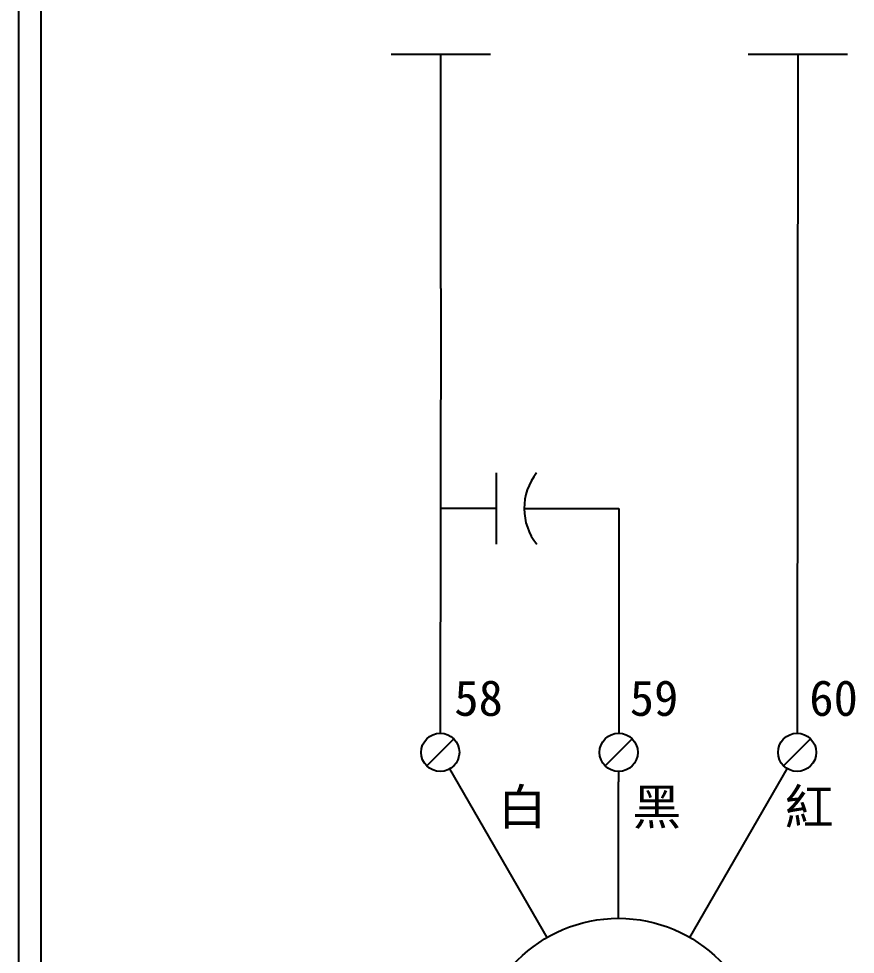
# Model space of a CAD drawing. Extents: x 10 to 297, y 3 to 207.
# Drawn here: x 10 to 56.9, y 45 to 97.4 of the extents above; entities that cross this region are included whole.
import ezdxf

# ---------------------------------------------------------------- set-up
doc = ezdxf.new("R2010")
doc.units = 0
doc.layers.get('0').update_dxf_attribs({"linetype": 'CONTINUOUS'})
doc.layers.add('圖框層', color=7, linetype='CONTINUOUS')
doc.layers.add('標尺寸層', color=3, linetype='CONTINUOUS')
doc.styles.add('STSL', font='KAIU.TTF')

msp = doc.modelspace()

# ---------------------------------------------------------------- linework, layer by layer
for p, q in [((33.66, 82.285), (33.66, 95.419)), ((53.66, 95.419), (53.624, 57.361)), ((33.66, 82.285), (33.622, 57.361)), ((36.779, 67.949), (36.779, 71.949)), ((36.779, 69.949), (33.631, 69.952)), ((38.329, 69.948), (43.622, 69.948)), ((43.637, 69.948), (43.622, 57.361)), ((34.38, 57.047), (32.865, 55.532)), ((44.38, 57.047), (42.865, 55.532)), ((54.38, 57.047), (52.865, 55.532)), ((39.611, 45.917), (34.158, 55.362)), ((43.611, 55.219), (43.611, 54.63)), ((47.611, 45.917), (53.07, 55.372)), ((43.611, 46.989), (43.611, 54.63))]:
    msp.add_line(p, q)
for centre, radius in [((33.622, 56.29), 1.071), ((43.622, 56.29), 1.071), ((53.622, 56.29), 1.071), ((43.611, 38.989), 8)]:
    msp.add_circle(centre, radius)
msp.add_arc((41.555, 69.953), 3.226, 141.7755, 218.4018)
at = {"layer": '圖框層', "color": 7}
for p, q in [((10, 3), (10, 206.969)), ((11.25, 4.25), (11.25, 205.719))]:
    msp.add_line(p, q, dxfattribs=at)
at = {"layer": '標尺寸層', "color": 7}
for p, q in [((30.876, 95.419), (36.444, 95.419)), ((50.876, 95.419), (56.444, 95.419))]:
    msp.add_line(p, q, dxfattribs=at)

# ---------------------------------------------------------------- texts
at = {"layer": '圖框層', "color": 4, "style": 'STSL'}
for s, p in [('58', (34.411, 58.336)), ('59', (44.245, 58.336)), ('60', (54.305, 58.336)), ('白', (36.851, 52.233)), ('黑', (44.395, 52.233)), ('紅', (52.928, 52.233))]:
    msp.add_text(s, height=2, dxfattribs=at).set_placement(p)

doc.saveas('drawing.dxf')
